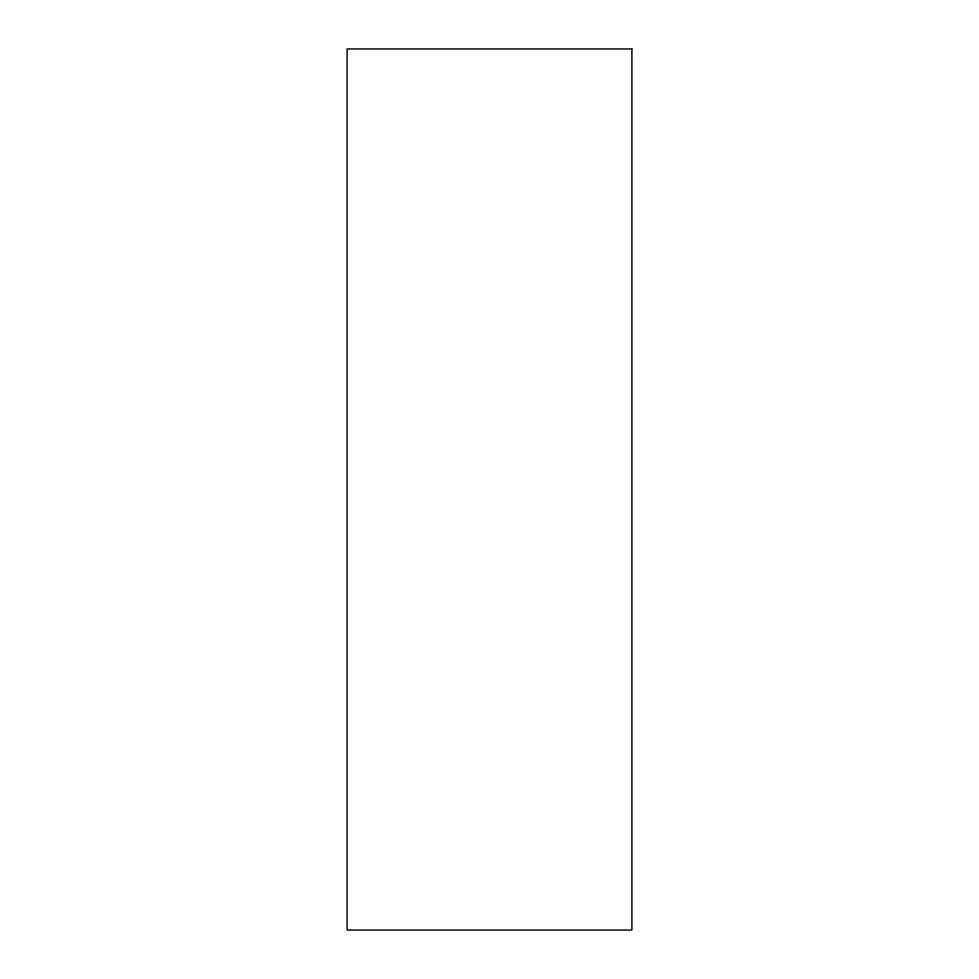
<?xml version="1.0" encoding="UTF-8"?>
<svg xmlns="http://www.w3.org/2000/svg" width="979" height="979" viewBox="0 0 979 979"><rect width="100%" height="100%" fill="white"/><g stroke="black" fill="none" stroke-linecap="round" stroke-linejoin="round"><path stroke-width="1.47" d="M631.896 48.95L347.104 48.95L347.104 930.05L631.896 930.05L631.896 48.95"/></g></svg>
